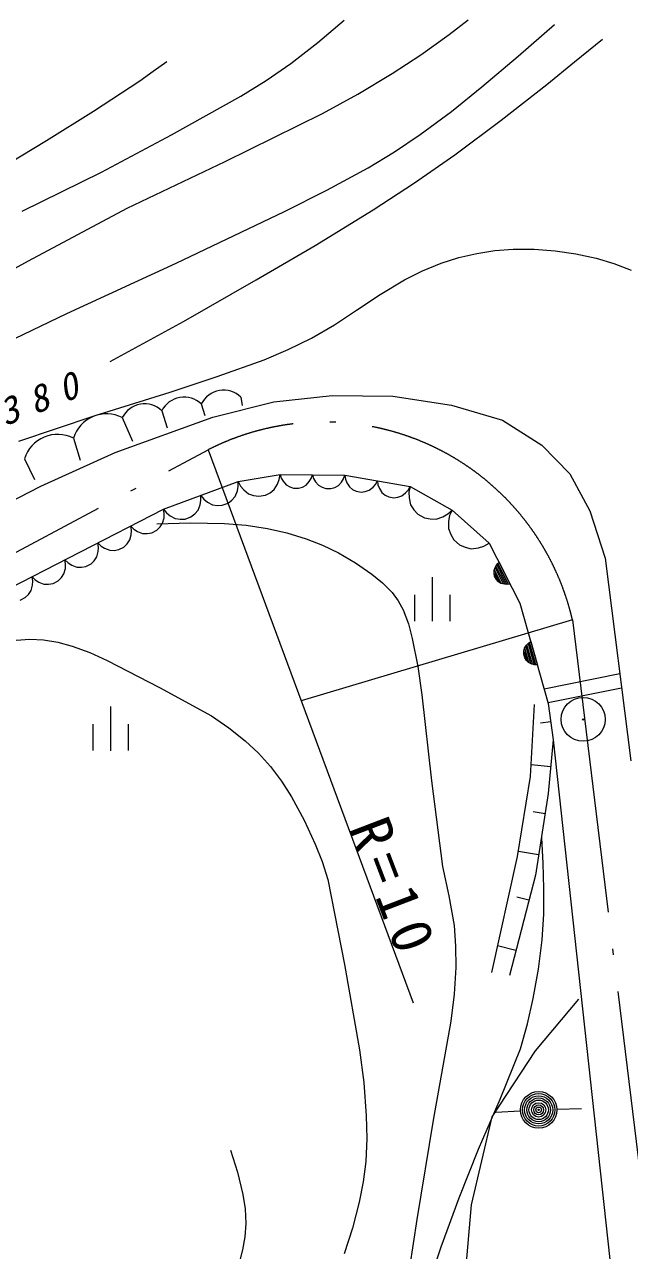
# Model space of a CAD drawing. Units: millimetres, scale not verified. Extents: x -625 to 700064, y -625 to 362743.
# Drawn here: x 204173 to 228861, y 273604 to 323570 of the extents above; entities that cross this region are included whole.
import ezdxf

# ---------------------------------------------------------------- set-up
doc = ezdxf.new("R2010")
doc.units = ezdxf.units.MM
doc.header["$LTSCALE"] = 1000
for name, pattern in [('DASHED', [7.5, 6, -1.5]), ('DASHED_SPACED', [12, 6, -6]), ('LONG_DASHED_DOTTED', [15.25, 12, -1.5, 0.25, -1.5])]:
    doc.linetypes.add(name, pattern=pattern)
doc.layers.add('S-SUV', color=7, linetype='Continuous', lineweight=13)
doc.styles.add('ＭＳ ゴシック', font='')
doc.styles.get('ＭＳ ゴシック').set_extended_font_data('MS Gothic')

msp = doc.modelspace()

# ---------------------------------------------------------------- linework, layer by layer
at = {"layer": 'S-SUV'}
for p, q in [((216149, 322843), (217220, 323746)), ((221497, 323161), (222281, 323763)), ((224321, 322280), (225796, 323564)), ((215046, 321986), (216149, 322843)), ((220352, 322341), (221497, 323161)), ((226623, 322048), (227754, 322974)), ((219182, 321577), (220352, 322341)), ((209428, 321665), (209981, 322066)), ((214037, 321291), (215046, 321986)), ((222832, 321024), (224321, 322280)), ((225486, 321130), (226623, 322048)), ((208875, 321277), (209428, 321665)), ((213002, 320651), (214037, 321291)), ((217775, 320737), (219182, 321577)), ((206988, 320036), (208875, 321277)), ((221592, 320027), (222832, 321024)), ((223621, 319669), (225486, 321130)), ((210171, 319073), (213002, 320651)), ((216338, 319950), (217775, 320737)), ((205068, 318846), (206988, 320036)), ((212360, 317987), (216338, 319950)), ((220324, 319084), (221592, 320027)), ((221730, 318264), (223621, 319669)), ((201370, 316599), (205068, 318846)), ((207312, 317550), (210171, 319073)), ((219278, 318384), (220324, 319084)), ((218201, 317735), (219278, 318384)), ((208361, 316082), (212360, 317987)), ((220085, 317118), (221730, 318264)), ((204085, 315961), (207312, 317550)), ((216504, 316815), (218201, 317735)), ((214788, 315952), (216504, 316815)), ((218405, 316022), (220085, 317118)), ((204339, 313945), (208361, 316082)), ((210356, 313844), (214788, 315952)), ((216028, 314564), (218405, 316022)), ((213625, 313160), (216028, 314564)), ((222637, 314243), (223371, 314356)), ((223371, 314356), (224119, 314410)), ((224119, 314410), (224968, 314408)), ((224968, 314408), (225828, 314344)), ((225828, 314344), (226670, 314223)), ((200355, 311759), (204339, 313945)), ((205901, 311791), (210356, 313844)), ((220415, 313529), (221172, 313842)), ((221172, 313842), (221896, 314072)), ((221896, 314072), (222637, 314243)), ((226670, 314223), (227497, 314042)), ((227497, 314042), (228225, 313829)), ((228225, 313829), (228935, 313557)), ((219684, 313163), (220415, 313529)), ((210657, 311465), (213625, 313160)), ((218689, 312569), (219684, 313163)), ((217726, 311924), (218689, 312569)), ((202516, 310166), (205901, 311791)), ((216819, 311328), (217726, 311924)), ((207672, 309830), (210657, 311465)), ((215880, 310784), (216819, 311328)), ((213952, 309910), (214930, 310320)), ((214930, 310320), (215880, 310784)), ((212039, 309219), (213952, 309910)), ((210124, 308591), (212039, 309219)), ((207020, 307618), (210124, 308591)), ((212999, 308386), (213053, 308037)), ((214344, 308191), (216728, 308452)), ((216728, 308452), (219210, 308419)), ((219210, 308419), (221595, 308060)), ((209776, 307829), (210000, 307128)), ((211388, 308108), (211526, 307637)), ((211858, 307570), (214344, 308191)), ((221595, 308060), (223685, 307439)), ((203943, 306591), (207020, 307618)), ((207873, 306133), (211858, 307570)), ((208165, 307550), (208583, 306583)), ((223685, 307439), (225285, 306427)), ((206170, 306712), (206439, 305820)), ((225285, 306427), (226429, 305251)), ((204174, 305874), (204585, 305020)), ((204836, 304761), (207873, 306133)), ((211665, 306238), (220034, 283698)), ((209851, 303816), (212887, 304938)), ((212887, 304938), (214603, 305235)), ((212891, 304741), (212887, 304938)), ((212887, 304938), (212986, 304752)), ((214365, 304624), (214499, 304841)), ((214499, 304841), (214569, 305026)), ((214569, 305026), (214603, 305235)), ((214603, 305235), (217244, 305202)), ((214603, 305235), (214651, 305082)), ((214651, 305082), (214729, 304953)), ((214729, 304953), (214856, 304806)), ((214856, 304806), (215000, 304725)), ((215515, 304719), (215661, 304796)), ((215661, 304796), (215791, 304939)), ((215791, 304939), (215869, 305067)), ((215869, 305067), (215924, 305218)), ((215924, 305218), (215971, 305066)), ((215971, 305066), (216049, 304936)), ((216049, 304936), (216176, 304789)), ((216981, 304779), (217111, 304923)), ((217111, 304923), (217189, 305051)), ((217189, 305051), (217244, 305202)), ((217244, 305202), (219904, 304740)), ((217244, 305202), (217267, 305040)), ((217267, 305040), (217324, 304897)), ((217324, 304897), (217429, 304728)), ((218395, 304711), (218494, 304827)), ((218494, 304827), (218574, 304971)), ((218574, 304971), (218597, 304809)), ((218597, 304809), (218654, 304666)), ((226429, 305251), (227245, 303748)), ((200328, 302442), (204836, 304761)), ((211373, 304180), (211369, 304377)), ((211369, 304377), (211491, 304223)), ((212639, 304186), (212772, 304339)), ((212772, 304339), (212859, 304561)), ((212859, 304561), (212891, 304741)), ((212986, 304752), (213118, 304602)), ((213118, 304602), (213318, 304442)), ((213318, 304442), (213524, 304372)), ((213524, 304372), (213737, 304343)), ((213737, 304343), (214003, 304389)), ((214003, 304389), (214194, 304488)), ((214194, 304488), (214365, 304624)), ((215000, 304725), (215154, 304673)), ((215154, 304673), (215359, 304671)), ((215359, 304671), (215515, 304719)), ((216176, 304789), (216320, 304708)), ((216320, 304708), (216474, 304657)), ((216474, 304657), (216679, 304654)), ((216679, 304654), (216835, 304702)), ((216835, 304702), (216981, 304779)), ((217429, 304728), (217561, 304623)), ((217561, 304623), (217709, 304546)), ((217709, 304546), (217915, 304510)), ((217915, 304510), (218080, 304533)), ((218080, 304533), (218240, 304587)), ((218240, 304587), (218395, 304711)), ((218654, 304666), (218759, 304497)), ((218759, 304497), (218891, 304392)), ((218891, 304392), (219039, 304315)), ((219039, 304315), (219245, 304279)), ((219245, 304279), (219410, 304302)), ((219410, 304302), (219570, 304356)), ((219570, 304356), (219725, 304480)), ((219725, 304480), (219824, 304596)), ((219824, 304596), (219904, 304740)), ((219904, 304740), (219858, 304507)), ((219858, 304507), (219868, 304282)), ((219904, 304740), (221620, 303783)), ((201798, 299690), (209851, 303816)), ((209876, 303634), (209851, 303816)), ((209851, 303816), (209973, 303662)), ((211254, 303778), (211340, 304000)), ((211340, 304000), (211373, 304180)), ((211491, 304223), (211636, 304109)), ((211636, 304109), (211846, 303997)), ((211846, 303997), (212047, 303967)), ((212047, 303967), (212246, 303976)), ((212246, 303976), (212482, 304063)), ((212482, 304063), (212639, 304186)), ((219868, 304282), (219930, 304000)), ((219930, 304000), (220061, 303792)), ((209811, 303249), (209866, 303464)), ((209866, 303464), (209876, 303634)), ((209973, 303662), (210118, 303548)), ((210118, 303548), (210328, 303436)), ((210328, 303436), (210529, 303406)), ((210529, 303406), (210728, 303415)), ((210728, 303415), (210963, 303502)), ((210963, 303502), (211121, 303625)), ((211121, 303625), (211254, 303778)), ((220061, 303792), (220227, 303615)), ((220227, 303615), (220493, 303466)), ((220493, 303466), (220731, 303418)), ((220731, 303418), (220977, 303416)), ((220977, 303416), (221249, 303511)), ((221249, 303511), (221441, 303624)), ((221441, 303624), (221620, 303783)), ((221481, 303328), (221480, 303029)), ((221521, 303557), (221481, 303328)), ((221620, 303783), (221521, 303557)), ((221620, 303783), (223138, 302430)), ((227245, 303748), (227866, 301821)), ((208534, 302946), (208509, 303128)), ((208509, 303128), (208638, 303000)), ((208524, 302776), (208534, 302946)), ((208638, 303000), (208786, 302910)), ((208786, 302910), (208992, 302829)), ((208992, 302829), (209181, 302825)), ((209181, 302825), (209365, 302855)), ((209365, 302855), (209573, 302962)), ((209571, 303216), (210947, 303255)), ((209573, 302962), (209705, 303093)), ((209705, 303093), (209811, 303249)), ((210947, 303255), (212335, 303233)), ((212335, 303233), (213212, 303163)), ((213212, 303163), (214090, 303031)), ((214090, 303031), (214879, 302851)), ((214879, 302851), (215662, 302611)), ((221480, 303029), (221565, 302789)), ((207192, 302259), (207167, 302441)), ((207167, 302441), (207296, 302312)), ((207296, 302312), (207444, 302223)), ((208231, 302274), (208363, 302405)), ((208363, 302405), (208469, 302561)), ((208469, 302561), (208524, 302776)), ((215662, 302611), (216335, 302351)), ((216335, 302351), (216990, 302034)), ((221565, 302789), (221693, 302573)), ((221693, 302573), (221928, 302364)), ((221928, 302364), (222158, 302262)), ((222703, 302239), (222922, 302309)), ((222922, 302309), (223138, 302430)), ((223138, 302430), (224392, 299992)), ((207020, 301718), (207127, 301874)), ((207127, 301874), (207182, 302088)), ((207182, 302088), (207192, 302259)), ((207444, 302223), (207650, 302142)), ((207650, 302142), (207839, 302137)), ((207839, 302137), (208023, 302167)), ((208023, 302167), (208231, 302274)), ((216990, 302034), (217679, 301630)), ((222158, 302262), (222406, 302204)), ((222406, 302204), (222703, 302239)), ((227866, 301821), (228911, 293558)), ((205785, 301186), (205840, 301401)), ((205850, 301571), (205825, 301753)), ((205825, 301753), (205954, 301625)), ((205840, 301401), (205850, 301571)), ((205954, 301625), (206102, 301535)), ((206102, 301535), (206308, 301454)), ((206308, 301454), (206497, 301449)), ((206497, 301449), (206681, 301480)), ((206681, 301480), (206889, 301587)), ((206889, 301587), (207020, 301718)), ((217679, 301630), (218345, 301170)), ((223336, 301209), (223339, 301334)), ((223339, 301334), (223392, 301471)), ((223625, 300799), (223349, 301337)), ((223376, 301421), (223708, 300774)), ((223392, 301471), (223451, 301569)), ((223787, 300758), (223411, 301490)), ((223448, 301554), (223859, 300753)), ((223451, 301569), (223536, 301655)), ((223926, 300760), (223492, 301604)), ((223536, 301655), (223993, 300766)), ((204508, 300884), (204483, 301066)), ((204483, 301066), (204612, 300937)), ((204498, 300713), (204508, 300884)), ((204612, 300937), (204760, 300847)), ((204760, 300847), (204966, 300767)), ((205338, 300792), (205546, 300899)), ((205546, 300899), (205678, 301030)), ((205678, 301030), (205785, 301186)), ((218345, 301170), (218778, 300817)), ((218778, 300817), (219172, 300417)), ((220803, 301046), (220803, 299246)), ((223356, 301088), (223336, 301209)), ((223347, 301204), (223517, 300872)), ((223427, 300950), (223356, 301088)), ((223514, 300862), (223427, 300950)), ((223617, 300792), (223514, 300862)), ((204204, 300211), (204336, 300343)), ((204336, 300343), (204443, 300499)), ((204443, 300499), (204498, 300713)), ((204966, 300767), (205155, 300762)), ((205155, 300762), (205338, 300792)), ((219172, 300417), (219421, 300084)), ((220083, 300330), (220083, 299250)), ((221523, 300330), (221523, 299250)), ((223760, 300755), (223617, 300792)), ((223873, 300749), (223760, 300755)), ((223993, 300766), (223873, 300749)), ((203996, 300105), (204204, 300211)), ((219421, 300084), (219623, 299711)), ((224392, 299992), (225547, 295895)), ((226533, 299301), (215463, 296007)), ((219623, 299711), (219837, 299142)), ((219837, 299142), (219995, 298548)), ((203830, 298479), (204388, 298513)), ((204388, 298513), (204947, 298487)), ((204947, 298487), (205538, 298393)), ((205538, 298393), (206116, 298239)), ((219995, 298548), (220221, 297407)), ((224656, 298273), (224733, 298357)), ((224727, 298343), (224971, 297476)), ((224733, 298357), (224834, 298425)), ((225038, 297469), (224780, 298384)), ((224834, 298425), (225105, 297462)), ((206116, 298239), (206838, 297976)), ((206838, 297976), (207548, 297652)), ((224544, 297904), (224548, 298027)), ((224586, 297755), (224544, 297904)), ((224548, 298027), (224576, 298149)), ((224558, 298020), (224659, 297661)), ((224576, 298149), (224656, 298273)), ((224751, 297567), (224587, 298150)), ((224630, 298227), (224827, 297527)), ((224901, 297495), (224678, 298287)), ((207548, 297652), (209685, 296552)), ((220221, 297407), (220387, 296254)), ((224654, 297652), (224586, 297755)), ((224742, 297562), (224654, 297652)), ((224874, 297498), (224742, 297562)), ((224984, 297469), (224874, 297498)), ((225105, 297462), (224984, 297469)), ((209685, 296552), (211802, 295395)), ((220387, 296254), (220776, 292751)), ((225547, 295895), (225745, 294410)), ((207678, 295770), (207678, 293970)), ((211802, 295395), (212506, 294910)), ((206958, 295055), (206958, 293975)), ((208398, 295055), (208398, 293975)), ((212506, 294910), (213174, 294378)), ((225646, 295153), (225223, 295096)), ((213174, 294378), (213716, 293873)), ((225745, 294410), (225547, 292232)), ((225745, 294410), (228168, 272212)), ((213716, 293873), (214214, 293328)), ((214214, 293328), (214663, 292729)), ((225646, 293321), (224848, 293394)), ((214663, 292729), (215070, 292087)), ((220776, 292751), (221224, 289260)), ((215070, 292087), (215580, 291140)), ((225547, 292232), (225019, 288899)), ((225415, 291399), (224924, 291476)), ((215580, 291140), (216040, 290158)), ((225336, 289389), (225281, 290428)), ((216040, 290158), (216321, 289453)), ((225151, 289732), (224326, 289863)), ((216321, 289453), (216547, 288720)), ((225369, 288351), (225336, 289389)), ((221224, 289260), (221492, 288060)), ((225019, 288899), (223963, 284806)), ((216547, 288720), (217229, 285255)), ((225360, 287305), (225369, 288351)), ((221492, 288060), (221701, 286851)), ((224755, 287875), (224267, 288001)), ((221701, 286851), (221765, 286003)), ((225291, 286271), (225360, 287305)), ((221765, 286003), (221769, 285141)), ((224227, 285829), (223480, 286022)), ((225141, 285072), (225291, 286271)), ((217229, 285255), (217850, 281788)), ((221769, 285141), (221703, 284049)), ((224931, 283879), (225141, 285072)), ((221703, 284049), (221576, 282956)), ((224703, 282845), (224931, 283879)), ((221576, 282956), (220846, 278912)), ((224418, 281828), (224703, 282845)), ((223586, 279767), (224418, 281828)), ((217850, 281788), (218016, 280450)), ((218016, 280450), (218122, 279092)), ((222700, 277732), (223586, 279767)), ((225903, 279360), (226903, 279394)), ((218122, 279092), (218142, 278161)), ((220846, 278912), (220177, 274862)), ((224405, 279287), (223407, 279223)), ((218142, 278161), (218100, 277233)), ((212575, 277690), (212861, 276794)), ((221908, 275746), (222700, 277732)), ((218100, 277233), (217997, 276402)), ((212861, 276794), (213088, 275885)), ((217997, 276402), (217833, 275571)), ((213088, 275885), (213174, 275303)), ((217833, 275571), (217554, 274518)), ((221176, 273746), (221908, 275746)), ((213174, 275303), (213201, 274706)), ((220177, 274862), (219878, 272904)), ((213201, 274706), (213162, 274161)), ((217554, 274518), (217214, 273472)), ((213162, 274161), (213063, 273624)), ((213063, 273624), (212940, 273151)), ((220831, 272720), (221176, 273746))]:
    msp.add_line(p, q, dxfattribs=at)
at = {"layer": 'S-SUV', "linetype": 'LONG_DASHED_DOTTED'}
for p, q in [((183140, 291048), (211665, 306238)), ((226533, 299301), (230593, 266053))]:
    msp.add_line(p, q, dxfattribs=at)
at = {"layer": 'S-SUV', "linetype": 'DASHED'}
for p, q in [((225377, 296499), (228460, 297123)), ((228536, 296526), (225540, 295920)), ((225024, 281744), (226791, 283848)), ((223258, 279052), (225024, 281744)), ((222416, 275466), (223258, 279052)), ((222080, 271679), (222416, 275466))]:
    msp.add_line(p, q, dxfattribs=at)
at = {"layer": 'S-SUV', "linetype": 'DASHED_SPACED'}
for p, q in [((224821, 292925), (224986, 295862)), ((224293, 289658), (224821, 292925)), ((223237, 284938), (224293, 289658))]:
    msp.add_line(p, q, dxfattribs=at)
at = {"layer": 'S-SUV'}
for centre, radius in [((226970, 295251), 896), ((226970, 295251), 27), ((225154, 279335), 746), ((225154, 279335), 660), ((225154, 279335), 574), ((225154, 279335), 484), ((225154, 279335), 398), ((225154, 279335), 292), ((225154, 279335), 202), ((225154, 279335), 116), ((225154, 279335), 22.5)]:
    msp.add_circle(centre, radius, dxfattribs=at)
for centre, radius, start, end in [((210687, 307364), 1022, 46.6812, 152.9414), ((212298, 307643), 1022, 46.6812, 152.9414), ((209075, 307085), 1022, 46.6812, 152.9414), ((207524, 306282), 1421, 63.1826, 162.3668), ((205528, 305444), 1421, 63.1826, 162.3668)]:
    msp.add_arc(centre, radius, start, end, dxfattribs=at)
at = {"layer": 'S-SUV', "linetype": 'LONG_DASHED_DOTTED'}
msp.add_arc((216387, 296956), 10413, 13.0146, 116.9639, dxfattribs=at)

# ---------------------------------------------------------------- texts
at = {"layer": 'S-SUV', "attachment_point": 7, "style": 'ＭＳ ゴシック'}
for s, insert, char_height, rotation in [('\\T1.73;\\Q15;380', (203388, 307176), 1100, 21.6), ('\\T1.3;R=10', (217376, 290828), 1686, 290.9)]:
    msp.add_mtext(s, dxfattribs=dict(at, insert=insert, char_height=char_height, rotation=rotation))

doc.saveas('drawing.dxf')
